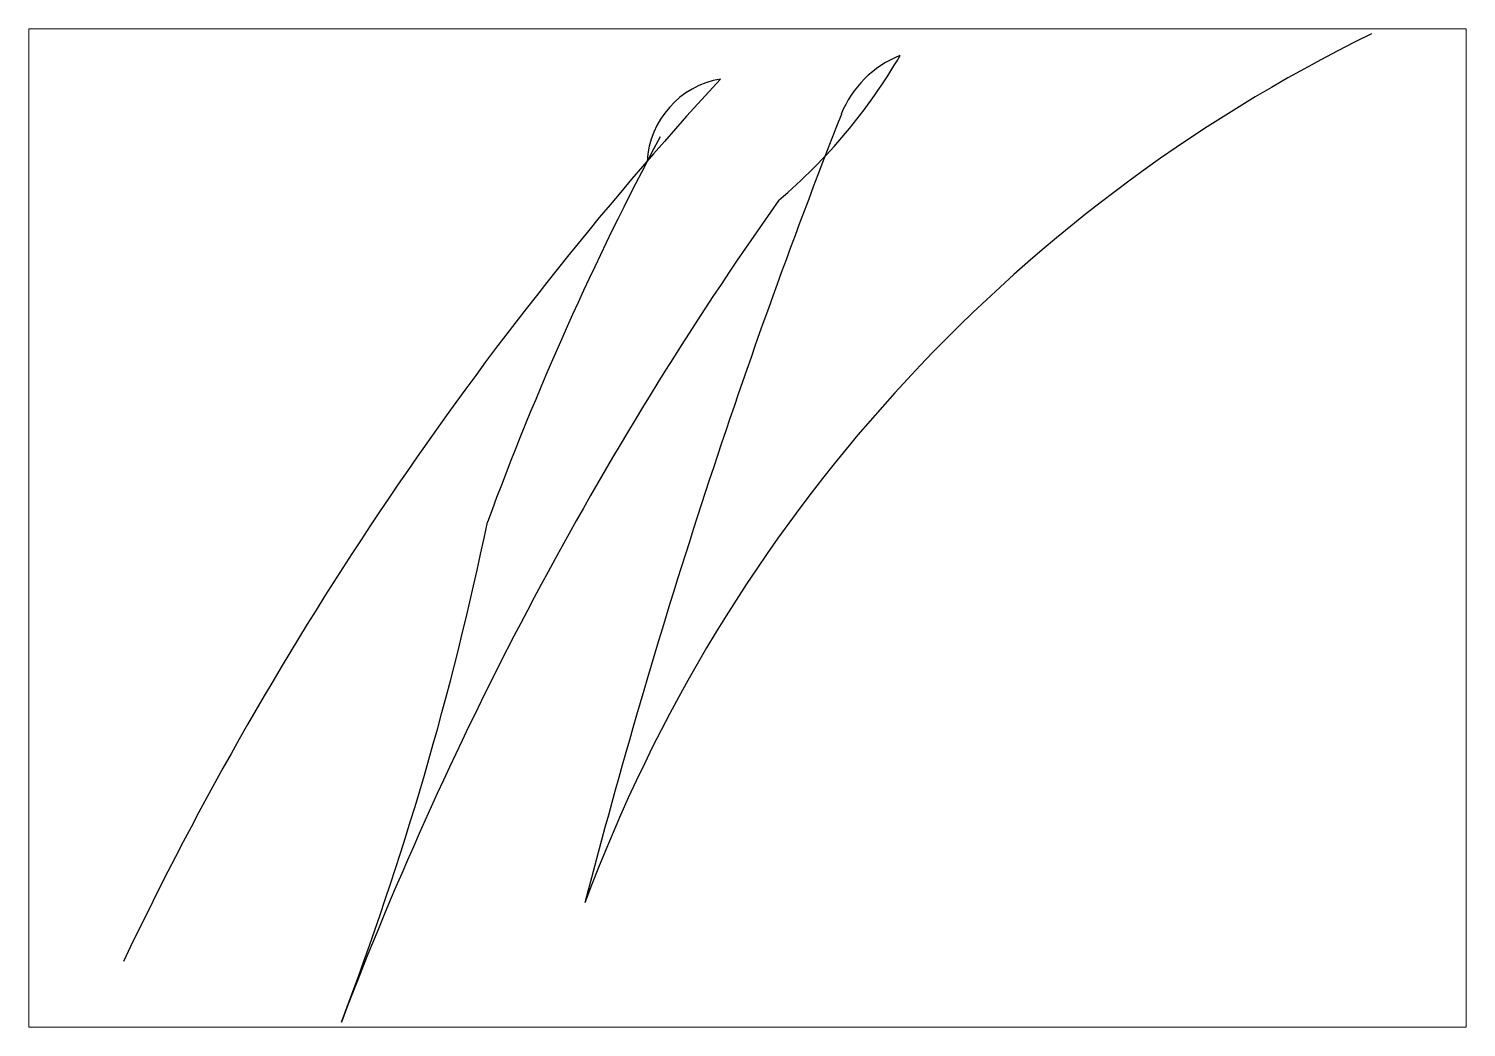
# Paper-space layout 'Лист1' of a CAD drawing. Header units: millimetres. Extents: x 29 to 257, y 20 to 178.
# The model-space entities are those that its viewports show. They can reach past a viewport. Long polylines and large blocks are cut down to what shows.
import ezdxf

# ---------------------------------------------------------------- set-up
doc = ezdxf.new("R2010")
doc.units = ezdxf.units.MM
doc.layers.add('Sign', color=5, linetype='Continuous')

msp = doc.modelspace()

# ---------------------------------------------------------------- linework, layer by layer
at = {"layer": 'Sign'}
for centre, radius, start, end in [((29.786, 5.298), 11.533, 116.1347, 159.5938), ((17.776, 17.524), 4.043, 310.2696, 329.8433), ((21.548, 14.788), 0.757, 111.4563, 158.5437), ((39.173, -2.353), 26.103, 137.3838, 154.4842), ((20.072, 14.689), 0.642, 99.6356, 177.0985), ((67.476, -3.263), 50.104, 158.5437, 165.4563), ((39.291, 4.362), 22.4, 151.9362, 159.8136), ((42.589, -1.207), 27.16, 144.8245, 159.1755), ((-5.152, 16.952), 23.918, 339.1755, 348.276)]:
    msp.add_arc(centre, radius, start, end, dxfattribs=at)

psp = doc.layouts.new('Лист1')

# ---------------------------------------------------------------- viewports
at = {"layer": '0'}
psp.add_viewport(center=(142.59, 99.11), size=(228.14, 158.5807), view_center_point=(20.161, 12.05), view_height=7.27651, dxfattribs=at)

doc.saveas('drawing.dxf')
